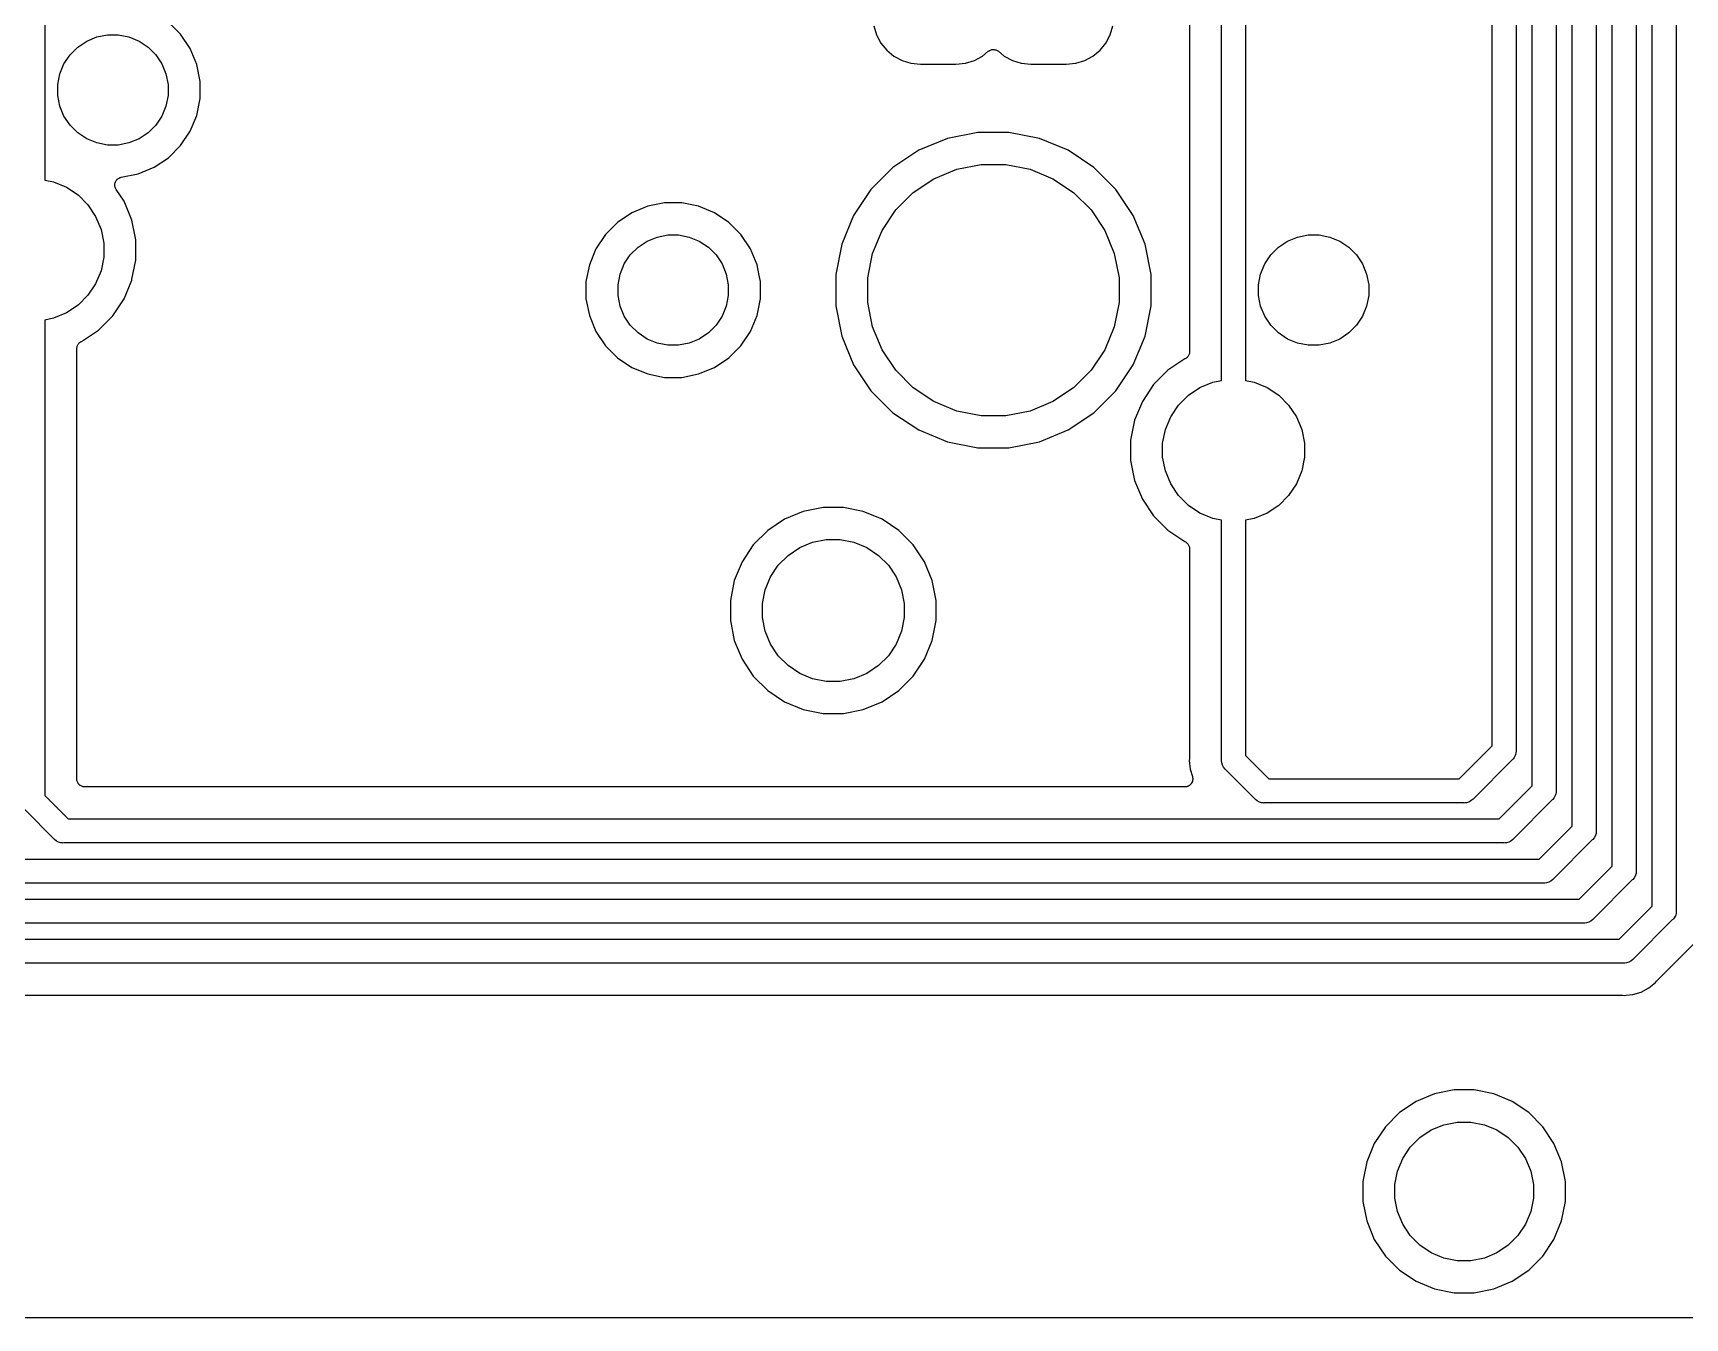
# Model space of a CAD drawing. Extents: x 1.17 to 5.78, y -4.25 to -1.29.
# Drawn here: x 3.981 to 5.013, y -4.254 to -3.452 of the extents above; entities that cross this region are included whole.
import ezdxf

# ---------------------------------------------------------------- set-up
doc = ezdxf.new("R2010")
doc.units = 0
doc.header["$MEASUREMENT"] = 0
doc.layers.add('BLACK', color=7, linetype='CONTINUOUS')

msp = doc.modelspace()

# ---------------------------------------------------------------- linework, layer by layer
at = {"layer": 'BLACK', "linetype": 'CONTINUOUS'}
for p, q in [((4.9075, -2.25311), (4.9075, -3.89963)), ((4.8925, -3.89689), (4.8925, -2.27537)), ((4.9175, -3.92189), (4.9175, -2.35037)), ((4.9325, -2.35311), (4.9325, -3.92463)), ((4.9425, -3.94689), (4.9425, -2.45037)), ((4.9575, -2.45311), (4.9575, -3.94963)), ((4.9675, -3.97189), (4.9675, -2.55037)), ((4.9825, -2.55311), (4.9825, -3.97463)), ((4.9925, -3.99689), (4.9925, -2.65037)), ((5.0075, -2.65311), (5.0075, -3.99963)), ((3.98854, -2.88106), (3.98854, -3.54368)), ((4.72349, -3.66867), (4.72349, -3.00605)), ((4.73849, -3.00605), (4.73849, -3.66867)), ((4.70349, -3.02392), (4.70349, -3.6508)), ((4.07333, -3.45263), (4.06575, -3.44505)), ((4.01472, -3.45682), (4.02099, -3.45422)), ((4.02099, -3.45422), (4.02765, -3.45289)), ((4.02765, -3.45289), (4.03443, -3.45289)), ((4.03443, -3.45289), (4.04109, -3.45422)), ((4.04109, -3.45422), (4.04736, -3.45682)), ((4.07929, -3.46155), (4.07333, -3.45263)), ((4.50634, -3.44743), (4.50802, -3.45295)), ((4.50802, -3.45295), (4.51074, -3.45805)), ((4.65124, -3.45805), (4.65396, -3.45295)), ((4.65396, -3.45295), (4.65564, -3.44743)), ((4.00051, -3.47103), (4.00428, -3.46538)), ((4.00428, -3.46538), (4.00908, -3.46059)), ((4.00908, -3.46059), (4.01472, -3.45682)), ((4.04736, -3.45682), (4.053, -3.46059)), ((4.053, -3.46059), (4.0578, -3.46538)), ((4.0578, -3.46538), (4.06157, -3.47103)), ((4.0834, -3.47146), (4.07929, -3.46155)), ((4.51074, -3.45805), (4.5144, -3.46251)), ((4.5144, -3.46251), (4.51886, -3.46617)), ((4.51886, -3.46617), (4.52395, -3.46889)), ((4.56913, -3.46889), (4.57422, -3.46617)), ((4.57422, -3.46617), (4.57782, -3.46322)), ((4.57782, -3.46322), (4.57784, -3.4632)), ((4.57784, -3.4632), (4.57787, -3.46317)), ((4.57784, -3.4632), (4.57784, -3.4632)), ((4.57784, -3.4632), (4.57784, -3.4632)), ((4.57787, -3.46317), (4.57827, -3.46292)), ((4.57827, -3.46292), (4.57866, -3.46266)), ((4.57866, -3.46266), (4.57868, -3.46265)), ((4.57868, -3.46265), (4.57869, -3.46264)), ((4.57869, -3.46264), (4.57913, -3.46247)), ((4.57913, -3.46247), (4.57956, -3.46229)), ((4.57956, -3.46229), (4.57958, -3.46229)), ((4.57958, -3.46229), (4.5796, -3.46228)), ((4.5796, -3.46228), (4.58006, -3.46219)), ((4.58006, -3.46219), (4.58052, -3.4621)), ((4.58052, -3.4621), (4.58054, -3.4621)), ((4.58054, -3.4621), (4.58056, -3.4621)), ((4.58056, -3.4621), (4.58103, -3.46211)), ((4.58103, -3.46211), (4.58149, -3.46211)), ((4.58149, -3.46211), (4.58151, -3.46211)), ((4.58151, -3.46211), (4.58153, -3.46211)), ((4.58153, -3.46211), (4.58199, -3.46221)), ((4.58199, -3.46221), (4.58245, -3.4623)), ((4.58245, -3.4623), (4.58247, -3.46231)), ((4.58247, -3.46231), (4.58249, -3.46231)), ((4.58249, -3.46231), (4.58292, -3.4625)), ((4.58292, -3.4625), (4.58335, -3.46267)), ((4.58335, -3.46267), (4.58337, -3.46269)), ((4.58337, -3.46269), (4.58339, -3.46269)), ((4.58339, -3.46269), (4.58378, -3.46296)), ((4.58378, -3.46296), (4.58416, -3.46322)), ((4.58416, -3.46322), (4.58776, -3.46617)), ((4.58776, -3.46617), (4.59285, -3.46889)), ((4.63803, -3.46889), (4.64312, -3.46617)), ((4.64312, -3.46617), (4.64758, -3.46251)), ((4.64758, -3.46251), (4.65124, -3.45805)), ((3.99791, -3.4773), (4.00051, -3.47103)), ((4.06157, -3.47103), (4.06416, -3.4773)), ((4.08549, -3.48198), (4.0834, -3.47146)), ((4.52395, -3.46889), (4.52948, -3.47057)), ((4.52948, -3.47057), (4.53547, -3.47116)), ((4.53547, -3.47116), (4.55762, -3.47116)), ((4.55762, -3.47116), (4.56361, -3.47057)), ((4.56361, -3.47057), (4.56913, -3.46889)), ((4.59285, -3.46889), (4.59838, -3.47057)), ((4.59838, -3.47057), (4.60437, -3.47116)), ((4.60437, -3.47116), (4.62651, -3.47116)), ((4.62651, -3.47116), (4.6325, -3.47057)), ((4.6325, -3.47057), (4.63803, -3.46889)), ((3.99659, -3.48395), (3.99791, -3.4773)), ((3.99659, -3.49074), (3.99659, -3.48395)), ((4.06416, -3.4773), (4.06549, -3.48395)), ((4.06549, -3.48395), (4.06549, -3.49074)), ((4.08549, -3.49271), (4.08549, -3.48198)), ((3.99791, -3.49739), (3.99659, -3.49074)), ((4.00051, -3.50366), (3.99791, -3.49739)), ((4.06416, -3.49739), (4.06157, -3.50366)), ((4.06549, -3.49074), (4.06416, -3.49739)), ((4.0834, -3.50323), (4.08549, -3.49271)), ((4.00428, -3.5093), (4.00051, -3.50366)), ((4.06157, -3.50366), (4.0578, -3.5093)), ((4.07929, -3.51313), (4.0834, -3.50323)), ((4.00908, -3.5141), (4.00428, -3.5093)), ((4.01472, -3.51787), (4.00908, -3.5141)), ((4.02099, -3.52047), (4.01472, -3.51787)), ((4.04736, -3.51787), (4.04109, -3.52047)), ((4.053, -3.5141), (4.04736, -3.51787)), ((4.0578, -3.5093), (4.053, -3.5141)), ((4.07333, -3.52205), (4.07929, -3.51313)), ((4.55226, -3.51762), (4.53433, -3.52505)), ((4.57129, -3.51384), (4.55226, -3.51762)), ((4.59069, -3.51384), (4.57129, -3.51384)), ((4.60972, -3.51762), (4.59069, -3.51384)), ((4.62765, -3.52505), (4.60972, -3.51762)), ((4.02765, -3.52179), (4.02099, -3.52047)), ((4.03443, -3.52179), (4.02765, -3.52179)), ((4.04109, -3.52047), (4.03443, -3.52179)), ((4.06575, -3.52964), (4.07333, -3.52205)), ((4.53433, -3.52505), (4.5182, -3.53583)), ((4.64378, -3.53583), (4.62765, -3.52505)), ((4.04692, -3.5397), (4.05683, -3.5356)), ((4.05683, -3.5356), (4.06575, -3.52964)), ((4.5182, -3.53583), (4.50448, -3.54955)), ((4.54381, -3.54277), (4.55809, -3.53685)), ((4.55809, -3.53685), (4.57326, -3.53384)), ((4.57326, -3.53384), (4.58872, -3.53384)), ((4.58872, -3.53384), (4.60389, -3.53685)), ((4.60389, -3.53685), (4.61817, -3.54277)), ((4.6575, -3.54955), (4.64378, -3.53583)), ((3.98854, -3.54368), (3.99396, -3.54475)), ((3.99396, -3.54475), (4.00202, -3.54809)), ((4.00202, -3.54809), (4.00927, -3.55294)), ((4.03223, -3.54667), (4.03229, -3.5462)), ((4.03224, -3.54668), (4.03223, -3.54667)), ((4.03223, -3.54669), (4.03224, -3.54668)), ((4.03228, -3.54717), (4.03223, -3.54669)), ((4.03232, -3.54764), (4.03228, -3.54717)), ((4.03229, -3.5462), (4.03234, -3.54572)), ((4.03232, -3.54765), (4.03232, -3.54764)), ((4.03232, -3.54767), (4.03232, -3.54765)), ((4.03246, -3.54812), (4.03232, -3.54767)), ((4.03234, -3.5457), (4.03248, -3.54525)), ((4.03234, -3.54571), (4.03234, -3.5457)), ((4.03234, -3.54572), (4.03234, -3.54571)), ((4.03259, -3.54858), (4.03246, -3.54812)), ((4.03248, -3.54525), (4.03262, -3.54479)), ((4.0326, -3.54859), (4.03259, -3.54858)), ((4.0326, -3.5486), (4.0326, -3.54859)), ((4.03282, -3.54901), (4.0326, -3.5486)), ((4.03262, -3.54479), (4.03263, -3.54478)), ((4.03263, -3.54477), (4.03286, -3.54435)), ((4.03263, -3.54478), (4.03263, -3.54477)), ((4.03304, -3.54944), (4.03282, -3.54901)), ((4.03286, -3.54435), (4.03309, -3.54393)), ((4.03309, -3.54393), (4.0331, -3.54392)), ((4.0331, -3.54391), (4.03341, -3.54355)), ((4.0331, -3.54392), (4.0331, -3.54391)), ((4.03341, -3.54355), (4.03371, -3.54318)), ((4.03371, -3.54318), (4.03372, -3.54317)), ((4.03372, -3.54317), (4.03373, -3.54316)), ((4.03373, -3.54316), (4.0341, -3.54286)), ((4.0341, -3.54286), (4.03446, -3.54256)), ((4.03446, -3.54256), (4.03448, -3.54256)), ((4.03448, -3.54256), (4.03449, -3.54255)), ((4.03449, -3.54255), (4.03491, -3.54233)), ((4.03491, -3.54233), (4.03533, -3.5421)), ((4.03533, -3.5421), (4.03534, -3.5421)), ((4.03534, -3.5421), (4.03535, -3.54209)), ((4.03535, -3.54209), (4.0358, -3.54196)), ((4.0358, -3.54196), (4.03626, -3.54182)), ((4.03626, -3.54182), (4.04692, -3.5397)), ((4.53095, -3.55136), (4.54381, -3.54277)), ((4.61817, -3.54277), (4.63103, -3.55136)), ((4.00927, -3.55294), (4.01544, -3.55911)), ((4.01544, -3.55911), (4.02029, -3.56636)), ((4.03305, -3.54947), (4.03304, -3.54944)), ((4.03308, -3.5495), (4.03305, -3.54947)), ((4.03305, -3.54947), (4.03305, -3.54947)), ((4.03305, -3.54947), (4.03305, -3.54947)), ((4.03801, -3.55689), (4.03308, -3.5495)), ((4.04286, -3.56859), (4.03801, -3.55689)), ((4.37563, -3.55789), (4.36511, -3.55998)), ((4.38635, -3.55789), (4.37563, -3.55789)), ((4.39687, -3.55998), (4.38635, -3.55789)), ((4.50448, -3.54955), (4.4937, -3.56568)), ((4.52002, -3.56229), (4.53095, -3.55136)), ((4.63103, -3.55136), (4.64197, -3.56229)), ((4.66828, -3.56568), (4.6575, -3.54955)), ((4.02029, -3.56636), (4.02363, -3.57442)), ((4.04533, -3.58101), (4.04286, -3.56859)), ((4.3552, -3.56408), (4.34628, -3.57004)), ((4.36511, -3.55998), (4.3552, -3.56408)), ((4.40678, -3.56408), (4.39687, -3.55998)), ((4.4157, -3.57004), (4.40678, -3.56408)), ((4.4937, -3.56568), (4.48628, -3.5836)), ((4.51143, -3.57515), (4.52002, -3.56229)), ((4.64197, -3.56229), (4.65056, -3.57515)), ((4.67571, -3.5836), (4.66828, -3.56568)), ((4.02363, -3.57442), (4.02533, -3.58298)), ((4.3387, -3.57763), (4.33274, -3.58654)), ((4.34628, -3.57004), (4.3387, -3.57763)), ((4.36467, -3.58181), (4.37094, -3.57921)), ((4.37094, -3.57921), (4.3776, -3.57789)), ((4.3776, -3.57789), (4.38438, -3.57789)), ((4.38438, -3.57789), (4.39104, -3.57921)), ((4.39104, -3.57921), (4.39731, -3.58181)), ((4.42328, -3.57763), (4.4157, -3.57004)), ((4.42924, -3.58654), (4.42328, -3.57763)), ((4.50551, -3.58944), (4.51143, -3.57515)), ((4.65056, -3.57515), (4.65647, -3.58944)), ((4.76467, -3.58181), (4.77094, -3.57921)), ((4.77094, -3.57921), (4.7776, -3.57789)), ((4.7776, -3.57789), (4.78438, -3.57789)), ((4.78438, -3.57789), (4.79104, -3.57921)), ((4.79104, -3.57921), (4.79731, -3.58181)), ((4.02533, -3.58298), (4.02533, -3.59171)), ((4.04533, -3.59368), (4.04533, -3.58101)), ((4.33274, -3.58654), (4.32863, -3.59645)), ((4.35046, -3.59602), (4.35423, -3.59038)), ((4.35423, -3.59038), (4.35903, -3.58558)), ((4.35903, -3.58558), (4.36467, -3.58181)), ((4.39731, -3.58181), (4.40295, -3.58558)), ((4.40295, -3.58558), (4.40775, -3.59038)), ((4.40775, -3.59038), (4.41152, -3.59602)), ((4.43335, -3.59645), (4.42924, -3.58654)), ((4.48628, -3.5836), (4.48249, -3.60263)), ((4.50249, -3.6046), (4.50551, -3.58944)), ((4.65647, -3.58944), (4.65949, -3.6046)), ((4.67949, -3.60263), (4.67571, -3.5836)), ((4.75046, -3.59602), (4.75423, -3.59038)), ((4.75423, -3.59038), (4.75903, -3.58558)), ((4.75903, -3.58558), (4.76467, -3.58181)), ((4.79731, -3.58181), (4.80295, -3.58558)), ((4.80295, -3.58558), (4.80775, -3.59038)), ((4.80775, -3.59038), (4.81152, -3.59602)), ((4.02363, -3.60026), (4.02029, -3.60832)), ((4.02533, -3.59171), (4.02363, -3.60026)), ((4.04298, -3.6055), (4.04533, -3.59368)), ((4.32863, -3.59645), (4.32654, -3.60697)), ((4.34787, -3.60229), (4.35046, -3.59602)), ((4.41152, -3.59602), (4.41412, -3.60229)), ((4.43467, -3.60312), (4.43335, -3.59645)), ((4.74787, -3.60229), (4.75046, -3.59602)), ((4.81152, -3.59602), (4.81412, -3.60229)), ((4.02029, -3.60832), (4.01544, -3.61558)), ((4.03801, -3.6178), (4.04286, -3.6061)), ((4.04286, -3.6061), (4.04298, -3.6055)), ((4.04298, -3.6055), (4.04298, -3.6055)), ((4.32654, -3.60697), (4.32654, -3.6177)), ((4.34654, -3.60894), (4.34787, -3.60229)), ((4.34654, -3.61573), (4.34654, -3.60894)), ((4.41412, -3.60229), (4.41544, -3.60894)), ((4.41544, -3.60894), (4.41544, -3.61573)), ((4.43544, -3.60697), (4.43467, -3.60312)), ((4.43544, -3.6177), (4.43544, -3.60697)), ((4.48249, -3.60263), (4.48249, -3.62204)), ((4.50249, -3.62007), (4.50249, -3.6046)), ((4.65949, -3.6046), (4.65949, -3.62007)), ((4.67949, -3.62204), (4.67949, -3.60263)), ((4.74654, -3.60894), (4.74787, -3.60229)), ((4.74654, -3.61573), (4.74654, -3.60894)), ((4.81412, -3.60229), (4.81544, -3.60894)), ((4.81544, -3.60894), (4.81544, -3.61573)), ((4.01544, -3.61558), (4.00927, -3.62175)), ((4.03098, -3.62833), (4.03801, -3.6178)), ((4.32654, -3.6177), (4.32863, -3.62822)), ((4.34787, -3.62238), (4.34654, -3.61573)), ((4.41544, -3.61573), (4.41412, -3.62238)), ((4.43335, -3.62822), (4.43544, -3.6177)), ((4.50551, -3.63523), (4.50249, -3.62007)), ((4.65949, -3.62007), (4.65647, -3.63523)), ((4.74787, -3.62238), (4.74654, -3.61573)), ((4.81544, -3.61573), (4.81412, -3.62238)), ((3.99396, -3.62993), (3.98854, -3.63101)), ((3.98854, -3.63101), (3.98854, -3.92793)), ((4.00202, -3.62659), (3.99396, -3.62993)), ((4.00927, -3.62175), (4.00202, -3.62659)), ((4.02202, -3.63728), (4.03098, -3.62833)), ((4.32863, -3.62822), (4.33274, -3.63813)), ((4.35046, -3.62865), (4.34787, -3.62238)), ((4.35423, -3.6343), (4.35046, -3.62865)), ((4.41152, -3.62865), (4.40775, -3.6343)), ((4.41412, -3.62238), (4.41152, -3.62865)), ((4.42924, -3.63813), (4.43335, -3.62822)), ((4.48249, -3.62204), (4.48628, -3.64107)), ((4.67571, -3.64107), (4.67949, -3.62204)), ((4.75046, -3.62865), (4.74787, -3.62238)), ((4.75423, -3.6343), (4.75046, -3.62865)), ((4.81152, -3.62865), (4.80775, -3.6343)), ((4.81412, -3.62238), (4.81152, -3.62865)), ((4.01137, -3.6444), (4.02202, -3.63728)), ((4.33274, -3.63813), (4.3387, -3.64704)), ((4.35903, -3.63909), (4.35423, -3.6343)), ((4.36467, -3.64286), (4.35903, -3.63909)), ((4.40295, -3.63909), (4.39731, -3.64286)), ((4.40775, -3.6343), (4.40295, -3.63909)), ((4.42328, -3.64704), (4.42924, -3.63813)), ((4.48628, -3.64107), (4.4937, -3.65899)), ((4.51143, -3.64952), (4.50551, -3.63523)), ((4.65647, -3.63523), (4.65056, -3.64952)), ((4.66828, -3.65899), (4.67571, -3.64107)), ((4.75903, -3.63909), (4.75423, -3.6343)), ((4.76467, -3.64286), (4.75903, -3.63909)), ((4.80295, -3.63909), (4.79731, -3.64286)), ((4.80775, -3.6343), (4.80295, -3.63909)), ((4.00854, -3.64881), (4.00859, -3.64835)), ((4.00854, -3.64885), (4.00854, -3.64881)), ((4.00854, -3.64886), (4.00854, -3.64885)), ((4.00854, -3.64888), (4.00854, -3.64886)), ((4.00854, -3.64886), (4.00854, -3.64886)), ((4.00854, -3.9175), (4.00854, -3.64888)), ((4.00859, -3.64835), (4.00864, -3.64788)), ((4.00864, -3.64788), (4.00865, -3.64786)), ((4.00865, -3.64784), (4.00879, -3.6474)), ((4.00865, -3.64786), (4.00865, -3.64784)), ((4.00879, -3.6474), (4.00893, -3.64695)), ((4.00893, -3.64695), (4.00894, -3.64693)), ((4.00894, -3.64691), (4.00917, -3.6465)), ((4.00894, -3.64693), (4.00894, -3.64691)), ((4.00917, -3.6465), (4.00939, -3.64609)), ((4.00939, -3.64609), (4.0094, -3.64608)), ((4.0094, -3.64608), (4.00941, -3.64606)), ((4.00941, -3.64606), (4.00971, -3.6457)), ((4.00971, -3.6457), (4.01001, -3.64534)), ((4.01001, -3.64534), (4.01003, -3.64533)), ((4.01003, -3.64533), (4.01004, -3.64531)), ((4.01004, -3.64531), (4.01041, -3.64502)), ((4.01041, -3.64502), (4.01077, -3.64472)), ((4.01077, -3.64472), (4.01078, -3.64471)), ((4.01078, -3.64471), (4.0108, -3.6447)), ((4.0108, -3.6447), (4.01121, -3.64448)), ((4.01121, -3.64448), (4.01137, -3.6444)), ((4.3387, -3.64704), (4.34628, -3.65463)), ((4.37094, -3.64546), (4.36467, -3.64286)), ((4.3776, -3.64678), (4.37094, -3.64546)), ((4.38438, -3.64678), (4.3776, -3.64678)), ((4.39104, -3.64546), (4.38438, -3.64678)), ((4.39731, -3.64286), (4.39104, -3.64546)), ((4.4157, -3.65463), (4.42328, -3.64704)), ((4.52002, -3.66238), (4.51143, -3.64952)), ((4.65056, -3.64952), (4.64197, -3.66238)), ((4.70324, -3.65228), (4.7031, -3.65273)), ((4.70338, -3.65184), (4.70324, -3.65228)), ((4.70339, -3.65179), (4.70338, -3.65181)), ((4.70338, -3.65181), (4.70338, -3.65184)), ((4.70344, -3.65133), (4.70339, -3.65179)), ((4.70349, -3.65087), (4.70344, -3.65133)), ((4.70349, -3.6508), (4.70349, -3.65082)), ((4.70349, -3.65082), (4.70349, -3.65082)), ((4.70349, -3.65082), (4.70349, -3.65082)), ((4.70349, -3.65082), (4.70349, -3.65087)), ((4.77094, -3.64546), (4.76467, -3.64286)), ((4.7776, -3.64678), (4.77094, -3.64546)), ((4.78438, -3.64678), (4.7776, -3.64678)), ((4.79104, -3.64546), (4.78438, -3.64678)), ((4.79731, -3.64286), (4.79104, -3.64546)), ((4.34628, -3.65463), (4.3552, -3.66059)), ((4.3552, -3.66059), (4.36511, -3.66469)), ((4.39687, -3.66469), (4.40678, -3.66059)), ((4.40678, -3.66059), (4.4157, -3.65463)), ((4.4937, -3.65899), (4.50448, -3.67513)), ((4.53095, -3.67331), (4.52002, -3.66238)), ((4.64197, -3.66238), (4.63103, -3.67331)), ((4.6575, -3.67513), (4.66828, -3.65899)), ((4.69001, -3.6624), (4.68105, -3.67135)), ((4.70066, -3.65528), (4.69001, -3.6624)), ((4.70081, -3.6552), (4.70066, -3.65528)), ((4.70123, -3.65498), (4.70081, -3.6552)), ((4.70125, -3.65497), (4.70123, -3.65498)), ((4.70127, -3.65496), (4.70125, -3.65497)), ((4.70163, -3.65466), (4.70127, -3.65496)), ((4.70199, -3.65437), (4.70163, -3.65466)), ((4.702, -3.65435), (4.70199, -3.65437)), ((4.70202, -3.65434), (4.702, -3.65435)), ((4.70232, -3.65398), (4.70202, -3.65434)), ((4.70262, -3.65362), (4.70232, -3.65398)), ((4.70263, -3.6536), (4.70262, -3.65362)), ((4.70264, -3.65359), (4.70263, -3.6536)), ((4.70286, -3.65317), (4.70264, -3.65359)), ((4.70309, -3.65277), (4.70286, -3.65317)), ((4.7031, -3.65273), (4.70309, -3.65275)), ((4.70309, -3.65275), (4.70309, -3.65277)), ((4.36511, -3.66469), (4.37563, -3.66678)), ((4.37563, -3.66678), (4.38635, -3.66678)), ((4.38635, -3.66678), (4.39687, -3.66469)), ((4.68105, -3.67135), (4.67402, -3.68188)), ((4.71001, -3.67308), (4.71807, -3.66975)), ((4.71807, -3.66975), (4.72349, -3.66867)), ((4.73849, -3.66867), (4.74391, -3.66975)), ((4.74391, -3.66975), (4.75197, -3.67308)), ((4.50448, -3.67513), (4.5182, -3.68885)), ((4.54381, -3.6819), (4.53095, -3.67331)), ((4.55809, -3.68782), (4.54381, -3.6819)), ((4.61817, -3.6819), (4.60389, -3.68782)), ((4.63103, -3.67331), (4.61817, -3.6819)), ((4.64378, -3.68885), (4.6575, -3.67513)), ((4.67402, -3.68188), (4.66917, -3.69358)), ((4.69659, -3.6841), (4.70276, -3.67793)), ((4.70276, -3.67793), (4.71001, -3.67308)), ((4.75197, -3.67308), (4.75923, -3.67793)), ((4.75923, -3.67793), (4.76539, -3.6841)), ((4.5182, -3.68885), (4.53433, -3.69962)), ((4.57326, -3.69084), (4.55809, -3.68782)), ((4.58872, -3.69084), (4.57326, -3.69084)), ((4.60389, -3.68782), (4.58872, -3.69084)), ((4.62765, -3.69962), (4.64378, -3.68885)), ((4.66917, -3.69358), (4.6667, -3.706)), ((4.6884, -3.69942), (4.69174, -3.69136)), ((4.69174, -3.69136), (4.69659, -3.6841)), ((4.76539, -3.6841), (4.77024, -3.69136)), ((4.77024, -3.69136), (4.77358, -3.69942)), ((4.53433, -3.69962), (4.55226, -3.70705)), ((4.60972, -3.70705), (4.62765, -3.69962)), ((4.6867, -3.70797), (4.6884, -3.69942)), ((4.77358, -3.69942), (4.77528, -3.70797)), ((4.55226, -3.70705), (4.57129, -3.71084)), ((4.57129, -3.71084), (4.59069, -3.71084)), ((4.59069, -3.71084), (4.60972, -3.70705)), ((4.6667, -3.706), (4.6667, -3.71867)), ((4.6867, -3.7167), (4.6867, -3.70797)), ((4.77528, -3.70797), (4.77528, -3.7167)), ((4.6667, -3.71867), (4.66917, -3.73109)), ((4.6884, -3.72525), (4.6867, -3.7167)), ((4.77528, -3.7167), (4.77358, -3.72525)), ((4.66917, -3.73109), (4.67402, -3.74279)), ((4.69174, -3.73332), (4.6884, -3.72525)), ((4.69659, -3.74057), (4.69174, -3.73332)), ((4.77024, -3.73332), (4.76539, -3.74057)), ((4.77358, -3.72525), (4.77024, -3.73332)), ((4.67402, -3.74279), (4.68105, -3.75332)), ((4.70276, -3.74674), (4.69659, -3.74057)), ((4.76539, -3.74057), (4.75923, -3.74674)), ((4.45054, -3.75536), (4.44001, -3.7624)), ((4.46224, -3.75051), (4.45054, -3.75536)), ((4.47466, -3.74804), (4.46224, -3.75051)), ((4.48732, -3.74804), (4.47466, -3.74804)), ((4.49974, -3.75051), (4.48732, -3.74804)), ((4.51144, -3.75536), (4.49974, -3.75051)), ((4.52197, -3.7624), (4.51144, -3.75536)), ((4.68105, -3.75332), (4.69001, -3.76227)), ((4.71001, -3.75159), (4.70276, -3.74674)), ((4.71807, -3.75492), (4.71001, -3.75159)), ((4.72349, -3.756), (4.71807, -3.75492)), ((4.74391, -3.75492), (4.73849, -3.756)), ((4.75197, -3.75159), (4.74391, -3.75492)), ((4.75923, -3.74674), (4.75197, -3.75159)), ((4.44001, -3.7624), (4.43105, -3.77135)), ((4.53093, -3.77135), (4.52197, -3.7624)), ((4.69001, -3.76227), (4.70062, -3.76937)), ((4.72349, -3.90562), (4.72349, -3.756)), ((4.73849, -3.756), (4.73849, -3.90288)), ((4.43105, -3.77135), (4.42402, -3.78188)), ((4.45276, -3.77793), (4.46001, -3.77308)), ((4.46001, -3.77308), (4.46807, -3.76975)), ((4.46807, -3.76975), (4.47663, -3.76804)), ((4.47663, -3.76804), (4.48535, -3.76804)), ((4.48535, -3.76804), (4.49391, -3.76975)), ((4.49391, -3.76975), (4.50197, -3.77308)), ((4.50197, -3.77308), (4.50923, -3.77793)), ((4.53797, -3.78188), (4.53093, -3.77135)), ((4.70062, -3.76937), (4.70088, -3.76951)), ((4.70088, -3.76951), (4.70129, -3.76973)), ((4.70129, -3.76973), (4.7013, -3.76974)), ((4.7013, -3.76974), (4.70132, -3.76975)), ((4.70132, -3.76975), (4.70168, -3.77005)), ((4.70168, -3.77005), (4.70204, -3.77035)), ((4.70204, -3.77035), (4.70205, -3.77037)), ((4.70205, -3.77037), (4.70207, -3.77038)), ((4.70207, -3.77038), (4.70236, -3.77074)), ((4.70236, -3.77074), (4.70266, -3.77111)), ((4.70266, -3.77111), (4.70267, -3.77113)), ((4.70267, -3.77113), (4.70268, -3.77114)), ((4.70268, -3.77114), (4.70289, -3.77156)), ((4.70289, -3.77156), (4.70311, -3.77197)), ((4.70311, -3.77197), (4.70312, -3.77199)), ((4.70312, -3.77199), (4.70313, -3.77201)), ((4.70313, -3.77201), (4.70326, -3.77246)), ((4.70326, -3.77246), (4.7034, -3.7729)), ((4.7034, -3.7729), (4.7034, -3.77292)), ((4.7034, -3.77292), (4.7034, -3.77295)), ((4.7034, -3.77295), (4.70345, -3.77341)), ((4.70345, -3.77341), (4.70349, -3.77387)), ((4.70349, -3.77387), (4.70349, -3.90439)), ((4.42402, -3.78188), (4.41917, -3.79358)), ((4.44174, -3.79136), (4.44659, -3.7841)), ((4.44659, -3.7841), (4.45276, -3.77793)), ((4.50923, -3.77793), (4.51539, -3.7841)), ((4.51539, -3.7841), (4.52024, -3.79136)), ((4.54281, -3.79358), (4.53797, -3.78188)), ((4.41917, -3.79358), (4.4167, -3.806)), ((4.4384, -3.79942), (4.44174, -3.79136)), ((4.52024, -3.79136), (4.52358, -3.79942)), ((4.54528, -3.806), (4.54281, -3.79358)), ((4.4167, -3.806), (4.4167, -3.81867)), ((4.4367, -3.80797), (4.4384, -3.79942)), ((4.52358, -3.79942), (4.52528, -3.80797)), ((4.54528, -3.81867), (4.54528, -3.806)), ((4.4367, -3.8167), (4.4367, -3.80797)), ((4.4384, -3.82525), (4.4367, -3.8167)), ((4.52528, -3.8167), (4.52358, -3.82525)), ((4.52528, -3.80797), (4.52528, -3.8167)), ((4.4167, -3.81867), (4.41917, -3.83109)), ((4.44174, -3.83332), (4.4384, -3.82525)), ((4.52358, -3.82525), (4.52024, -3.83332)), ((4.54281, -3.83109), (4.54528, -3.81867)), ((4.41917, -3.83109), (4.42402, -3.84279)), ((4.44659, -3.84057), (4.44174, -3.83332)), ((4.52024, -3.83332), (4.51539, -3.84057)), ((4.53797, -3.84279), (4.54281, -3.83109)), ((4.42402, -3.84279), (4.43105, -3.85332)), ((4.45276, -3.84674), (4.44659, -3.84057)), ((4.46001, -3.85159), (4.45276, -3.84674)), ((4.50923, -3.84674), (4.50197, -3.85159)), ((4.51539, -3.84057), (4.50923, -3.84674)), ((4.53093, -3.85332), (4.53797, -3.84279)), ((4.43105, -3.85332), (4.44001, -3.86227)), ((4.46807, -3.85492), (4.46001, -3.85159)), ((4.47663, -3.85663), (4.46807, -3.85492)), ((4.48535, -3.85663), (4.47663, -3.85663)), ((4.49391, -3.85492), (4.48535, -3.85663)), ((4.50197, -3.85159), (4.49391, -3.85492)), ((4.52197, -3.86227), (4.53093, -3.85332)), ((4.44001, -3.86227), (4.45054, -3.86931)), ((4.51144, -3.86931), (4.52197, -3.86227)), ((4.45054, -3.86931), (4.46224, -3.87416)), ((4.46224, -3.87416), (4.47466, -3.87663)), ((4.47466, -3.87663), (4.48732, -3.87663)), ((4.48732, -3.87663), (4.49974, -3.87416)), ((4.49974, -3.87416), (4.51144, -3.86931)), ((4.87189, -3.9175), (4.8925, -3.89689)), ((4.90754, -3.9), (4.90739, -3.90147)), ((4.9075, -3.89963), (4.90754, -3.9)), ((4.70347, -3.90488), (4.70336, -3.90599)), ((4.70336, -3.90599), (4.70389, -3.91138)), ((4.70349, -3.90446), (4.70347, -3.90467)), ((4.70347, -3.90467), (4.70347, -3.90488)), ((4.70349, -3.90439), (4.70349, -3.90446)), ((4.72345, -3.90599), (4.72349, -3.90562)), ((4.7236, -3.90746), (4.72345, -3.90599)), ((4.72403, -3.90887), (4.7236, -3.90746)), ((4.72455, -3.90984), (4.72403, -3.90887)), ((4.72472, -3.91018), (4.72455, -3.90984)), ((4.72566, -3.91132), (4.72472, -3.91018)), ((4.73849, -3.90288), (4.75311, -3.9175)), ((4.90504, -3.90556), (4.88056, -3.93004)), ((4.90533, -3.90533), (4.90504, -3.90556)), ((4.90563, -3.90496), (4.90533, -3.90533)), ((4.90586, -3.90469), (4.90563, -3.90496)), ((4.90627, -3.90419), (4.90586, -3.90469)), ((4.90696, -3.90288), (4.90627, -3.90419)), ((4.90715, -3.90227), (4.90696, -3.90288)), ((4.90739, -3.90147), (4.90715, -3.90227)), ((4.00859, -3.91797), (4.00854, -3.9175)), ((4.00863, -3.91844), (4.00859, -3.91797)), ((4.00863, -3.91845), (4.00863, -3.91844)), ((4.00863, -3.91847), (4.00863, -3.91845)), ((4.00877, -3.91892), (4.00863, -3.91847)), ((4.0089, -3.91937), (4.00877, -3.91892)), ((4.00891, -3.91939), (4.0089, -3.91937)), ((4.00892, -3.91941), (4.00891, -3.91939)), ((4.00914, -3.91982), (4.00892, -3.91941)), ((4.00936, -3.92024), (4.00914, -3.91982)), ((4.00937, -3.92025), (4.00936, -3.92024)), ((4.00937, -3.92027), (4.00937, -3.92025)), ((4.00967, -3.92063), (4.00937, -3.92027)), ((4.00997, -3.921), (4.00967, -3.92063)), ((4.70389, -3.91138), (4.7053, -3.91605)), ((4.7045, -3.9205), (4.70435, -3.92071)), ((4.70467, -3.9203), (4.7045, -3.9205)), ((4.70477, -3.92009), (4.70467, -3.9203)), ((4.7049, -3.9199), (4.70477, -3.92009)), ((4.70501, -3.91967), (4.7049, -3.9199)), ((4.70513, -3.91944), (4.70501, -3.91967)), ((4.7052, -3.91922), (4.70513, -3.91944)), ((4.70529, -3.91901), (4.7052, -3.91922)), ((4.70534, -3.91875), (4.70529, -3.91901)), ((4.7053, -3.91605), (4.70532, -3.91612)), ((4.70532, -3.91612), (4.70537, -3.91634)), ((4.70542, -3.91851), (4.70534, -3.91875)), ((4.70537, -3.91634), (4.70543, -3.91656)), ((4.70544, -3.91828), (4.70542, -3.91851)), ((4.70543, -3.91656), (4.70545, -3.91682)), ((4.70549, -3.91805), (4.70544, -3.91828)), ((4.70545, -3.91682), (4.7055, -3.91708)), ((4.70552, -3.91753), (4.70549, -3.91779)), ((4.70549, -3.91779), (4.70549, -3.91805)), ((4.7055, -3.91708), (4.7055, -3.91731)), ((4.7055, -3.91731), (4.70552, -3.91753)), ((4.72595, -3.91155), (4.72566, -3.91132)), ((4.74444, -3.93004), (4.72595, -3.91155)), ((4.75311, -3.9175), (4.87189, -3.9175)), ((3.98854, -3.92793), (4.00311, -3.9425)), ((4.00998, -3.92101), (4.00997, -3.921)), ((4.00999, -3.92102), (4.00998, -3.92101)), ((4.01035, -3.92132), (4.00999, -3.92102)), ((4.01071, -3.92163), (4.01035, -3.92132)), ((4.01073, -3.92163), (4.01071, -3.92163)), ((4.01074, -3.92165), (4.01073, -3.92163)), ((4.01116, -3.92187), (4.01074, -3.92165)), ((4.01157, -3.9221), (4.01116, -3.92187)), ((4.01159, -3.9221), (4.01157, -3.9221)), ((4.0116, -3.92211), (4.01159, -3.9221)), ((4.01205, -3.92225), (4.0116, -3.92211)), ((4.0125, -3.92239), (4.01205, -3.92225)), ((4.01252, -3.92239), (4.0125, -3.92239)), ((4.01253, -3.9224), (4.01252, -3.92239)), ((4.013, -3.92245), (4.01253, -3.9224)), ((4.01347, -3.9225), (4.013, -3.92245)), ((4.0135, -3.9225), (4.01347, -3.9225)), ((4.01351, -3.9225), (4.0135, -3.9225)), ((4.0135, -3.9225), (4.0135, -3.9225)), ((4.01354, -3.9225), (4.01351, -3.9225)), ((4.70052, -3.9225), (4.01354, -3.9225)), ((4.70075, -3.92248), (4.70052, -3.9225)), ((4.70098, -3.92248), (4.70075, -3.92248)), ((4.70123, -3.92243), (4.70098, -3.92248)), ((4.70149, -3.9224), (4.70123, -3.92243)), ((4.70171, -3.92234), (4.70149, -3.9224)), ((4.70194, -3.92229), (4.70171, -3.92234)), ((4.70218, -3.9222), (4.70194, -3.92229)), ((4.70243, -3.92212), (4.70218, -3.9222)), ((4.70263, -3.92201), (4.70243, -3.92212)), ((4.70284, -3.92193), (4.70263, -3.92201)), ((4.70306, -3.92179), (4.70284, -3.92193)), ((4.70329, -3.92166), (4.70306, -3.92179)), ((4.70347, -3.92152), (4.70329, -3.92166)), ((4.70366, -3.92139), (4.70347, -3.92152)), ((4.70384, -3.92121), (4.70366, -3.92139)), ((4.70404, -3.92105), (4.70384, -3.92121)), ((4.70419, -3.92087), (4.70404, -3.92105)), ((4.70435, -3.92071), (4.70419, -3.92087)), ((4.74467, -3.93033), (4.74444, -3.93004)), ((4.74581, -3.93127), (4.74467, -3.93033)), ((4.88033, -3.93033), (4.87919, -3.93127)), ((4.88056, -3.93004), (4.88033, -3.93033)), ((4.89689, -3.9425), (4.9175, -3.92189)), ((4.93004, -3.93056), (4.90556, -3.95504)), ((4.93033, -3.93033), (4.93004, -3.93056)), ((4.93127, -3.92919), (4.93033, -3.93033)), ((4.93196, -3.92788), (4.93127, -3.92919)), ((4.93214, -3.92731), (4.93196, -3.92788)), ((4.93239, -3.92647), (4.93214, -3.92731)), ((4.93254, -3.925), (4.93239, -3.92647)), ((4.9325, -3.92463), (4.93254, -3.925)), ((3.99444, -3.95504), (3.976, -3.9366)), ((4.74712, -3.93196), (4.74581, -3.93127)), ((4.74853, -3.93239), (4.74712, -3.93196)), ((4.74963, -3.9325), (4.74853, -3.93239)), ((4.75, -3.93254), (4.74963, -3.9325)), ((4.74963, -3.9325), (4.74963, -3.9325)), ((4.75037, -3.9325), (4.75, -3.93254)), ((4.87463, -3.9325), (4.75037, -3.9325)), ((4.875, -3.93254), (4.87463, -3.9325)), ((4.87537, -3.9325), (4.875, -3.93254)), ((4.87647, -3.93239), (4.87537, -3.9325)), ((4.87537, -3.9325), (4.87537, -3.9325)), ((4.87788, -3.93196), (4.87647, -3.93239)), ((4.87919, -3.93127), (4.87788, -3.93196)), ((4.00311, -3.9425), (4.89689, -3.9425)), ((4.92189, -3.9675), (4.9425, -3.94689)), ((4.95739, -3.95147), (4.95718, -3.95218)), ((4.95754, -3.95), (4.95739, -3.95147)), ((4.9575, -3.94963), (4.95754, -3.95)), ((3.99467, -3.95533), (3.99444, -3.95504)), ((3.99581, -3.95627), (3.99467, -3.95533)), ((3.99712, -3.95696), (3.99581, -3.95627)), ((3.99853, -3.95739), (3.99712, -3.95696)), ((3.99963, -3.9575), (3.99853, -3.95739)), ((4, -3.95754), (3.99963, -3.9575)), ((3.99963, -3.9575), (3.99963, -3.9575)), ((4.00037, -3.9575), (4, -3.95754)), ((4.89963, -3.9575), (4.00037, -3.9575)), ((4.9, -3.95754), (4.89963, -3.9575)), ((4.90037, -3.9575), (4.9, -3.95754)), ((4.90147, -3.95739), (4.90037, -3.9575)), ((4.90037, -3.9575), (4.90037, -3.9575)), ((4.90288, -3.95696), (4.90147, -3.95739)), ((4.90419, -3.95627), (4.90288, -3.95696)), ((4.90533, -3.95533), (4.90419, -3.95627)), ((4.90556, -3.95504), (4.90533, -3.95533)), ((4.95504, -3.95556), (4.93056, -3.98004)), ((4.95533, -3.95533), (4.95504, -3.95556)), ((4.95627, -3.95419), (4.95533, -3.95533)), ((4.95696, -3.95288), (4.95627, -3.95419)), ((4.95718, -3.95218), (4.95696, -3.95288)), ((3.25311, -3.9675), (4.92189, -3.9675)), ((4.94689, -3.9925), (4.9675, -3.97189)), ((4.92463, -3.9825), (3.25037, -3.9825)), ((4.925, -3.98254), (4.92463, -3.9825)), ((4.92537, -3.9825), (4.925, -3.98254)), ((4.92647, -3.98239), (4.92537, -3.9825)), ((4.92537, -3.9825), (4.92537, -3.9825)), ((4.92788, -3.98196), (4.92647, -3.98239)), ((4.92919, -3.98127), (4.92788, -3.98196)), ((4.93033, -3.98033), (4.92919, -3.98127)), ((4.93056, -3.98004), (4.93033, -3.98033)), ((4.98004, -3.98056), (4.95556, -4.00504)), ((4.98033, -3.98033), (4.98004, -3.98056)), ((4.98127, -3.97919), (4.98033, -3.98033)), ((4.98196, -3.97788), (4.98127, -3.97919)), ((4.98204, -3.97762), (4.98196, -3.97788)), ((4.98239, -3.97647), (4.98204, -3.97762)), ((4.98254, -3.975), (4.98239, -3.97647)), ((4.9825, -3.97463), (4.98254, -3.975)), ((2.50311, -3.9925), (4.94689, -3.9925)), ((4.97189, -4.0175), (4.9925, -3.99689)), ((5.00696, -4.00288), (5.00627, -4.00419)), ((5.00714, -4.00229), (5.00696, -4.00288)), ((5.00739, -4.00147), (5.00714, -4.00229)), ((5.00754, -4), (5.00739, -4.00147)), ((5.0075, -3.99963), (5.00754, -4)), ((4.94963, -4.0075), (2.50037, -4.0075)), ((4.95, -4.00754), (4.94963, -4.0075)), ((4.95037, -4.0075), (4.95, -4.00754)), ((4.95147, -4.00739), (4.95037, -4.0075)), ((4.95037, -4.0075), (4.95037, -4.0075)), ((4.95288, -4.00696), (4.95147, -4.00739)), ((4.95419, -4.00627), (4.95288, -4.00696)), ((4.95533, -4.00533), (4.95419, -4.00627)), ((4.95556, -4.00504), (4.95533, -4.00533)), ((5.00504, -4.00556), (4.98056, -4.03004)), ((5.00533, -4.00533), (5.00504, -4.00556)), ((5.00563, -4.00496), (5.00533, -4.00533)), ((5.00577, -4.0048), (5.00563, -4.00496)), ((5.00627, -4.00419), (5.00577, -4.0048)), ((1.77811, -4.0175), (4.97189, -4.0175)), ((4.99557, -4.04332), (5.01832, -4.02057)), ((4.97463, -4.0325), (1.77537, -4.0325)), ((4.975, -4.03254), (4.97463, -4.0325)), ((4.97537, -4.0325), (4.975, -4.03254)), ((4.97647, -4.03239), (4.97537, -4.0325)), ((4.97537, -4.0325), (4.97537, -4.0325)), ((4.97788, -4.03196), (4.97647, -4.03239)), ((4.97919, -4.03127), (4.97788, -4.03196)), ((4.98033, -4.03033), (4.97919, -4.03127)), ((4.98056, -4.03004), (4.98033, -4.03033)), ((4.99454, -4.04454), (4.99525, -4.04368)), ((4.99525, -4.04368), (4.99529, -4.04363)), ((4.99529, -4.04363), (4.99544, -4.04348)), ((4.99544, -4.04348), (4.99557, -4.04332)), ((1.7766, -4.0525), (4.9734, -4.0525)), ((4.9734, -4.0525), (4.97347, -4.0525)), ((4.97347, -4.0525), (4.97368, -4.05252)), ((4.97368, -4.05252), (4.97389, -4.05252)), ((4.97389, -4.05252), (4.975, -4.05263)), ((4.975, -4.05263), (4.97611, -4.05252)), ((4.97611, -4.05252), (4.98039, -4.0521)), ((4.97611, -4.05252), (4.97611, -4.05252)), ((4.98039, -4.0521), (4.98557, -4.05053)), ((4.98557, -4.05053), (4.99035, -4.04798)), ((4.99035, -4.04798), (4.99454, -4.04454)), ((4.85653, -4.11413), (4.84501, -4.1189)), ((4.86876, -4.11169), (4.85653, -4.11413)), ((4.88124, -4.11169), (4.86876, -4.11169)), ((4.89347, -4.11413), (4.88124, -4.11169)), ((4.90499, -4.1189), (4.89347, -4.11413)), ((4.83464, -4.12583), (4.82583, -4.13464)), ((4.84501, -4.1189), (4.83464, -4.12583)), ((4.91536, -4.12583), (4.90499, -4.1189)), ((4.92417, -4.13464), (4.91536, -4.12583)), ((4.82583, -4.13464), (4.8189, -4.14501)), ((4.84739, -4.14136), (4.85449, -4.13662)), ((4.85449, -4.13662), (4.86237, -4.13336)), ((4.86237, -4.13336), (4.87073, -4.13169)), ((4.87073, -4.13169), (4.87927, -4.13169)), ((4.87927, -4.13169), (4.88763, -4.13336)), ((4.88763, -4.13336), (4.89551, -4.13662)), ((4.89551, -4.13662), (4.90261, -4.14136)), ((4.9311, -4.14501), (4.92417, -4.13464)), ((4.8189, -4.14501), (4.81413, -4.15653)), ((4.83662, -4.15449), (4.84136, -4.14739)), ((4.84136, -4.14739), (4.84739, -4.14136)), ((4.90261, -4.14136), (4.90864, -4.14739)), ((4.90864, -4.14739), (4.91338, -4.15449)), ((4.93587, -4.15653), (4.9311, -4.14501)), ((4.81413, -4.15653), (4.81169, -4.16876)), ((4.83336, -4.16237), (4.83662, -4.15449)), ((4.91338, -4.15449), (4.91664, -4.16237)), ((4.93831, -4.16876), (4.93587, -4.15653)), ((4.83169, -4.17073), (4.83336, -4.16237)), ((4.91664, -4.16237), (4.91831, -4.17073)), ((4.81169, -4.16876), (4.81169, -4.18124)), ((4.83169, -4.17927), (4.83169, -4.17073)), ((4.91831, -4.17073), (4.91831, -4.17927)), ((4.93831, -4.18124), (4.93831, -4.16876)), ((4.81169, -4.18124), (4.81413, -4.19347)), ((4.83336, -4.18763), (4.83169, -4.17927)), ((4.83662, -4.19551), (4.83336, -4.18763)), ((4.91664, -4.18763), (4.91338, -4.19551)), ((4.91831, -4.17927), (4.91664, -4.18763)), ((4.93587, -4.19347), (4.93831, -4.18124)), ((4.81413, -4.19347), (4.8189, -4.20499)), ((4.84136, -4.20261), (4.83662, -4.19551)), ((4.91338, -4.19551), (4.90864, -4.20261)), ((4.9311, -4.20499), (4.93587, -4.19347)), ((4.8189, -4.20499), (4.82583, -4.21536)), ((4.84739, -4.20864), (4.84136, -4.20261)), ((4.85449, -4.21338), (4.84739, -4.20864)), ((4.90261, -4.20864), (4.89551, -4.21338)), ((4.90864, -4.20261), (4.90261, -4.20864)), ((4.92417, -4.21536), (4.9311, -4.20499)), ((4.82583, -4.21536), (4.83464, -4.22417)), ((4.86237, -4.21664), (4.85449, -4.21338)), ((4.87073, -4.21831), (4.86237, -4.21664)), ((4.87927, -4.21831), (4.87073, -4.21831)), ((4.88763, -4.21664), (4.87927, -4.21831)), ((4.89551, -4.21338), (4.88763, -4.21664)), ((4.91536, -4.22417), (4.92417, -4.21536)), ((4.83464, -4.22417), (4.84501, -4.2311)), ((4.90499, -4.2311), (4.91536, -4.22417)), ((4.84501, -4.2311), (4.85653, -4.23587)), ((4.85653, -4.23587), (4.86876, -4.23831)), ((4.86876, -4.23831), (4.88124, -4.23831)), ((4.88124, -4.23831), (4.89347, -4.23587)), ((4.89347, -4.23587), (4.90499, -4.2311)), ((5.72414, -4.25402), (1.22627, -4.25402))]:
    msp.add_line(p, q, dxfattribs=at)

doc.saveas('drawing.dxf')
